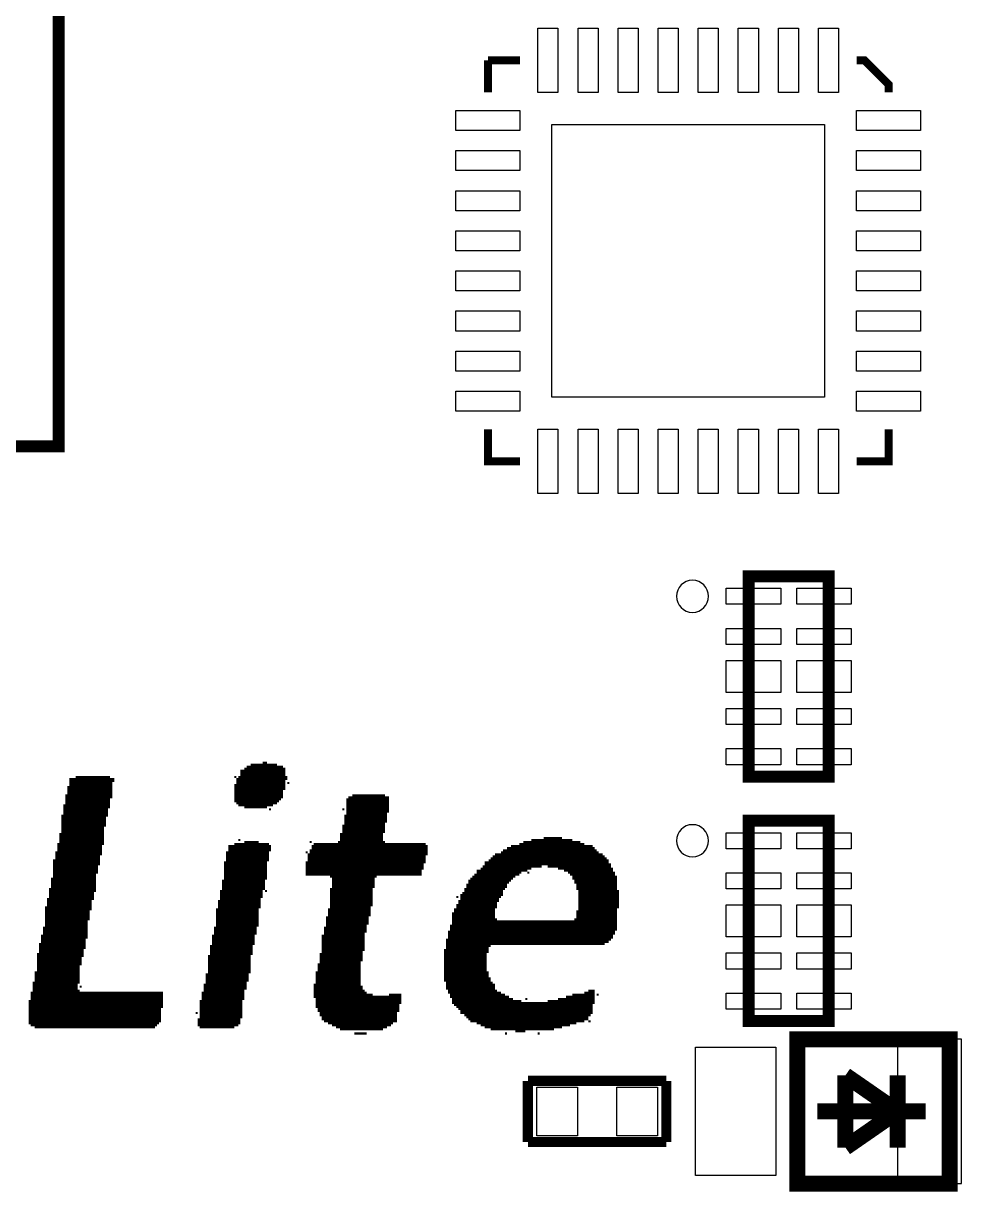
# Model space of a CAD drawing. Extents: x -0.6 to 82.1, y 0 to 56.
# Drawn here: x 54.06 to 65.77, y 9.2 to 23.77 of the extents above; entities that cross this region are included whole.
import ezdxf

# ---------------------------------------------------------------- set-up
doc = ezdxf.new("R2010")
doc.units = 0
for name, color, linetype in [('BG_SILKSCREEN_TOP', 231, 'CONTINUOUS'), ('PG_SILKSCREEN_TOP', 140, 'CONTINUOUS'), ('PIN_TOP', 4, 'CONTINUOUS')]:
    doc.layers.add(name, color=color, linetype=linetype)

msp = doc.modelspace()

# ---------------------------------------------------------------- linework, layer by layer
at = {"layer": 'BG_SILKSCREEN_TOP', "const_width": 0.0254}
for points in [[(56.769, 14.4526), (57.3278, 14.4526)], [(56.769, 14.4272), (57.3278, 14.4272)], [(56.8198, 14.478), (57.3278, 14.478)], [(56.8452, 14.5034), (57.3024, 14.5034)], [(56.896, 14.5288), (57.2262, 14.5288)], [(57.0484, 14.5542), (57.0992, 14.5542)], [(54.6354, 14.351), (55.1942, 14.351)], [(54.6354, 14.3256), (55.1942, 14.3256)], [(54.6354, 14.3002), (55.1688, 14.3002)], [(54.6354, 14.2748), (55.1688, 14.2748)], [(54.7116, 14.3764), (55.1434, 14.3764)], [(56.6928, 14.3764), (56.7182, 14.3764)], [(56.6928, 14.2748), (57.3278, 14.2748)], [(56.7182, 14.351), (57.3532, 14.351)], [(56.7182, 14.3256), (57.3278, 14.3256)], [(56.7182, 14.3002), (57.3278, 14.3002)], [(56.7436, 14.3764), (57.3532, 14.3764)], [(56.769, 14.4018), (57.3278, 14.4018)], [(57.3532, 14.3002), (57.3786, 14.3002)], [(54.5846, 14.1478), (55.1688, 14.1478)], [(54.5846, 14.1224), (55.1688, 14.1224)], [(54.61, 14.2494), (55.1688, 14.2494)], [(54.61, 14.224), (55.1688, 14.224)], [(54.61, 14.1986), (55.1688, 14.1986)], [(54.61, 14.1732), (55.1688, 14.1732)], [(56.6928, 14.2494), (57.3278, 14.2494)], [(56.6928, 14.224), (57.3278, 14.224)], [(56.6928, 14.1986), (57.3024, 14.1986)], [(56.6928, 14.1732), (57.3024, 14.1732)], [(56.6928, 14.1478), (57.3024, 14.1478)], [(56.6928, 14.1224), (57.3024, 14.1224)], [(58.1152, 14.1224), (58.6232, 14.1224)], [(58.166, 14.1478), (58.5724, 14.1478)], [(54.5592, 14.0208), (55.1434, 14.0208)], [(54.5592, 13.9954), (55.1434, 13.9954)], [(54.5846, 14.097), (55.1434, 14.097)], [(54.5846, 14.0716), (55.1434, 14.0716)], [(54.5846, 14.0462), (55.1434, 14.0462)], [(56.6928, 14.097), (57.277, 14.097)], [(56.6928, 14.0716), (57.2516, 14.0716)], [(56.7182, 14.0462), (57.2262, 14.0462)], [(56.7436, 14.0208), (57.1754, 14.0208)], [(56.8198, 13.9954), (57.0992, 13.9954)], [(58.0898, 14.097), (58.6232, 14.097)], [(58.0898, 14.0716), (58.6232, 14.0716)], [(58.0898, 14.0462), (58.6232, 14.0462)], [(58.0898, 14.0208), (58.6232, 14.0208)], [(58.0898, 13.9954), (58.6232, 13.9954)], [(54.5338, 13.8938), (55.118, 13.8938)], [(54.5338, 13.8684), (55.0926, 13.8684)], [(54.5338, 13.843), (55.0926, 13.843)], [(54.5592, 13.97), (55.118, 13.97)], [(54.5592, 13.9446), (55.118, 13.9446)], [(54.5592, 13.9192), (55.118, 13.9192)], [(57.1246, 13.97), (57.15, 13.97)], [(58.039, 13.97), (58.0644, 13.97)], [(58.0644, 13.8938), (58.5978, 13.8938)], [(58.0644, 13.8684), (58.5978, 13.8684)], [(58.0644, 13.843), (58.5978, 13.843)], [(58.0898, 13.97), (58.6232, 13.97)], [(58.0898, 13.9446), (58.6232, 13.9446)], [(58.0898, 13.9192), (58.5978, 13.9192)], [(54.5338, 13.8176), (55.0926, 13.8176)], [(54.5338, 13.7922), (55.0926, 13.7922)], [(54.5338, 13.7668), (55.0926, 13.7668)], [(54.5338, 13.7414), (55.0672, 13.7414)], [(54.5338, 13.716), (55.0672, 13.716)], [(54.5338, 13.6906), (55.0672, 13.6906)], [(58.039, 13.7668), (58.5724, 13.7668)], [(58.039, 13.7414), (58.5724, 13.7414)], [(58.039, 13.716), (58.5724, 13.716)], [(58.039, 13.6906), (58.5724, 13.6906)], [(58.0644, 13.8176), (58.5978, 13.8176)], [(58.0644, 13.7922), (58.5724, 13.7922)], [(54.483, 13.5382), (55.0672, 13.5382)], [(54.5084, 13.6652), (55.0672, 13.6652)], [(54.5084, 13.6398), (55.0672, 13.6398)], [(54.5084, 13.6144), (55.0672, 13.6144)], [(54.5084, 13.589), (55.0672, 13.589)], [(54.5084, 13.5636), (55.0672, 13.5636)], [(56.6928, 13.5382), (57.1246, 13.5382)], [(56.7436, 13.589), (56.769, 13.589)], [(56.8198, 13.5636), (56.9976, 13.5636)], [(57.6326, 13.5636), (57.658, 13.5636)], [(57.6834, 13.5382), (59.0804, 13.5382)], [(57.9882, 13.5636), (58.5724, 13.5636)], [(58.0136, 13.6652), (58.547, 13.6652)], [(58.0136, 13.6398), (58.547, 13.6398)], [(58.0136, 13.6144), (58.547, 13.6144)], [(58.0136, 13.589), (58.547, 13.589)], [(60.2488, 13.5382), (61.0616, 13.5382)], [(60.2996, 13.5636), (61.0108, 13.5636)], [(60.4012, 13.589), (60.9092, 13.589)], [(60.5536, 13.6144), (60.7822, 13.6144)], [(54.4576, 13.4366), (55.0418, 13.4366)], [(54.4576, 13.4112), (55.0418, 13.4112)], [(54.483, 13.5128), (55.0418, 13.5128)], [(54.483, 13.4874), (55.0418, 13.4874)], [(54.483, 13.462), (55.0418, 13.462)], [(56.5912, 13.4366), (57.1246, 13.4366)], [(56.5912, 13.4112), (57.1246, 13.4112)], [(56.6166, 13.5128), (57.15, 13.5128)], [(56.6166, 13.4874), (57.15, 13.4874)], [(56.6166, 13.462), (57.15, 13.462)], [(57.5818, 13.4366), (57.6072, 13.4366)], [(57.6072, 13.4112), (59.1058, 13.4112)], [(57.6326, 13.462), (59.1058, 13.462)], [(57.6326, 13.4366), (59.1058, 13.4366)], [(57.658, 13.5128), (59.1058, 13.5128)], [(57.658, 13.4874), (59.1058, 13.4874)], [(59.944, 13.4112), (61.2902, 13.4112)], [(60.0202, 13.4366), (61.2394, 13.4366)], [(60.0456, 13.462), (61.214, 13.462)], [(60.0964, 13.4874), (61.1886, 13.4874)], [(60.1472, 13.5128), (61.1632, 13.5128)], [(54.4322, 13.335), (55.0164, 13.335)], [(54.4322, 13.3096), (55.0164, 13.3096)], [(54.4322, 13.2842), (55.0164, 13.2842)], [(54.4322, 13.2588), (54.991, 13.2588)], [(54.4576, 13.3858), (55.0164, 13.3858)], [(54.4576, 13.3604), (55.0164, 13.3604)], [(56.5658, 13.3096), (57.0992, 13.3096)], [(56.5658, 13.2842), (57.0992, 13.2842)], [(56.5658, 13.2588), (57.0992, 13.2588)], [(56.5912, 13.3858), (57.1246, 13.3858)], [(56.5912, 13.3604), (57.1246, 13.3604)], [(56.5912, 13.335), (57.1246, 13.335)], [(57.5818, 13.3096), (59.0804, 13.3096)], [(57.5818, 13.2842), (59.055, 13.2842)], [(57.5818, 13.2588), (59.055, 13.2588)], [(57.6072, 13.3858), (59.0804, 13.3858)], [(57.6072, 13.3604), (59.0804, 13.3604)], [(57.6072, 13.335), (59.0804, 13.335)], [(59.7916, 13.2588), (60.5282, 13.2588)], [(59.817, 13.3096), (61.3664, 13.3096)], [(59.817, 13.2842), (61.3918, 13.2842)], [(59.8678, 13.335), (61.3664, 13.335)], [(59.8932, 13.3604), (61.341, 13.3604)], [(59.9186, 13.3858), (61.3156, 13.3858)], [(60.6044, 13.2588), (61.3918, 13.2588)], [(54.4068, 13.1064), (54.9656, 13.1064)], [(54.4322, 13.2334), (54.991, 13.2334)], [(54.4322, 13.208), (54.991, 13.208)], [(54.4322, 13.1826), (54.991, 13.1826)], [(54.4322, 13.1572), (54.9656, 13.1572)], [(54.4322, 13.1318), (54.9656, 13.1318)], [(56.5658, 13.2334), (57.0992, 13.2334)], [(56.5658, 13.208), (57.0992, 13.208)], [(56.5658, 13.1826), (57.0992, 13.1826)], [(56.5658, 13.1572), (57.0992, 13.1572)], [(56.5658, 13.1318), (57.0992, 13.1318)], [(56.5658, 13.1064), (57.0992, 13.1064)], [(57.5818, 13.2334), (59.055, 13.2334)], [(57.5818, 13.208), (59.0296, 13.208)], [(57.5818, 13.1826), (59.0296, 13.1826)], [(57.5818, 13.1572), (59.0296, 13.1572)], [(57.8866, 13.1318), (58.4708, 13.1318)], [(57.912, 13.1064), (58.4454, 13.1064)], [(59.6392, 13.1064), (60.1726, 13.1064)], [(59.6646, 13.1318), (60.198, 13.1318)], [(59.69, 13.1572), (60.2488, 13.1572)], [(59.7154, 13.208), (60.3504, 13.208)], [(59.7154, 13.1826), (60.2742, 13.1826)], [(59.7662, 13.2334), (60.4012, 13.2334)], [(60.3504, 13.1826), (60.3758, 13.1826)], [(60.7314, 13.2334), (61.4172, 13.2334)], [(60.8076, 13.208), (61.4172, 13.208)], [(60.8584, 13.1826), (61.4426, 13.1826)], [(60.8838, 13.1572), (61.4426, 13.1572)], [(60.9092, 13.1318), (61.468, 13.1318)], [(60.9092, 13.1064), (61.468, 13.1064)], [(54.3814, 12.9794), (54.9656, 12.9794)], [(54.4068, 13.081), (54.9656, 13.081)], [(54.4068, 13.0556), (54.9656, 13.0556)], [(54.4068, 13.0302), (54.9656, 13.0302)], [(54.4068, 13.0048), (54.9656, 13.0048)], [(56.5404, 13.081), (57.0738, 13.081)], [(56.5404, 13.0556), (57.0738, 13.0556)], [(56.5404, 13.0302), (57.0738, 13.0302)], [(56.5404, 13.0048), (57.0738, 13.0048)], [(56.5404, 12.9794), (57.0738, 12.9794)], [(57.8866, 12.9794), (58.42, 12.9794)], [(57.912, 13.081), (58.4454, 13.081)], [(57.912, 13.0556), (58.4454, 13.0556)], [(57.912, 13.0302), (58.4454, 13.0302)], [(57.912, 13.0048), (58.4454, 13.0048)], [(59.563, 12.9794), (60.071, 12.9794)], [(59.5884, 13.0302), (60.0964, 13.0302)], [(59.5884, 13.0048), (60.0964, 13.0048)], [(59.6138, 13.081), (60.1472, 13.081)], [(59.6138, 13.0556), (60.1218, 13.0556)], [(60.9346, 13.081), (61.468, 13.081)], [(60.9346, 13.0556), (61.468, 13.0556)], [(60.96, 13.0302), (61.468, 13.0302)], [(60.96, 13.0048), (61.468, 13.0048)], [(60.96, 12.9794), (61.468, 12.9794)], [(54.356, 12.8524), (54.9402, 12.8524)], [(54.356, 12.827), (54.9148, 12.827)], [(54.3814, 12.954), (54.9656, 12.954)], [(54.3814, 12.9286), (54.9402, 12.9286)], [(54.3814, 12.9032), (54.9402, 12.9032)], [(54.3814, 12.8778), (54.9402, 12.8778)], [(56.4896, 12.827), (57.023, 12.827)], [(56.515, 12.954), (57.0484, 12.954)], [(56.515, 12.9286), (57.0484, 12.9286)], [(56.515, 12.9032), (57.0484, 12.9032)], [(56.515, 12.8778), (57.0484, 12.8778)], [(56.515, 12.8524), (57.023, 12.8524)], [(57.0738, 12.954), (57.0992, 12.954)], [(57.8866, 12.954), (58.42, 12.954)], [(57.8866, 12.9286), (58.42, 12.9286)], [(57.8866, 12.9032), (58.42, 12.9032)], [(57.8866, 12.8778), (58.42, 12.8778)], [(57.8866, 12.8524), (58.42, 12.8524)], [(57.8866, 12.827), (58.42, 12.827)], [(59.4614, 12.8778), (59.4868, 12.8778)], [(59.4868, 12.827), (59.9948, 12.827)], [(59.5122, 12.9032), (60.0456, 12.9032)], [(59.5122, 12.8778), (60.0202, 12.8778)], [(59.5122, 12.8524), (59.9948, 12.8524)], [(59.5376, 12.9286), (60.0456, 12.9286)], [(59.563, 12.954), (60.0456, 12.954)], [(60.9854, 12.954), (61.4934, 12.954)], [(60.9854, 12.9286), (61.4934, 12.9286)], [(60.9854, 12.9032), (61.4934, 12.9032)], [(60.9854, 12.8778), (61.4934, 12.8778)], [(60.9854, 12.8524), (61.4934, 12.8524)], [(60.9854, 12.827), (61.4934, 12.827)], [(54.3306, 12.7508), (54.9148, 12.7508)], [(54.3306, 12.7254), (54.9148, 12.7254)], [(54.3306, 12.7), (54.8894, 12.7)], [(54.3306, 12.6746), (54.8894, 12.6746)], [(54.356, 12.8016), (54.9148, 12.8016)], [(54.356, 12.7762), (54.9148, 12.7762)], [(56.4642, 12.7254), (56.9976, 12.7254)], [(56.4642, 12.7), (56.9976, 12.7)], [(56.4642, 12.6746), (56.9976, 12.6746)], [(56.4896, 12.8016), (57.023, 12.8016)], [(56.4896, 12.7762), (57.023, 12.7762)], [(56.4896, 12.7508), (57.023, 12.7508)], [(57.8612, 12.7254), (58.3946, 12.7254)], [(57.8612, 12.7), (58.3946, 12.7)], [(57.8612, 12.6746), (58.3946, 12.6746)], [(57.8866, 12.8016), (58.42, 12.8016)], [(57.8866, 12.7762), (58.42, 12.7762)], [(57.8866, 12.7508), (58.3946, 12.7508)], [(59.4106, 12.6746), (59.944, 12.6746)], [(59.436, 12.7254), (59.944, 12.7254)], [(59.436, 12.7), (59.944, 12.7)], [(59.4614, 12.7762), (59.9694, 12.7762)], [(59.4614, 12.7508), (59.9694, 12.7508)], [(59.4868, 12.8016), (59.9694, 12.8016)], [(60.96, 12.7), (61.468, 12.7)], [(60.96, 12.6746), (61.468, 12.6746)], [(60.9854, 12.8016), (61.4934, 12.8016)], [(60.9854, 12.7762), (61.4934, 12.7762)], [(60.9854, 12.7508), (61.4934, 12.7508)], [(60.9854, 12.7254), (61.468, 12.7254)], [(54.3306, 12.6492), (54.8894, 12.6492)], [(54.3306, 12.6238), (54.8894, 12.6238)], [(54.3306, 12.5984), (54.8894, 12.5984)], [(54.3306, 12.573), (54.864, 12.573)], [(54.3306, 12.5476), (54.864, 12.5476)], [(54.3306, 12.5222), (54.864, 12.5222)], [(56.4642, 12.6492), (56.9976, 12.6492)], [(56.4642, 12.6238), (56.9976, 12.6238)], [(56.4642, 12.5984), (56.9976, 12.5984)], [(56.4642, 12.573), (56.9976, 12.573)], [(56.4642, 12.5476), (56.9976, 12.5476)], [(56.4642, 12.5222), (56.9976, 12.5222)], [(57.8358, 12.6238), (58.3692, 12.6238)], [(57.8358, 12.5984), (58.3692, 12.5984)], [(57.8358, 12.573), (58.3692, 12.573)], [(57.8358, 12.5476), (58.3692, 12.5476)], [(57.8358, 12.5222), (58.3438, 12.5222)], [(57.8612, 12.6492), (58.3946, 12.6492)], [(59.3852, 12.5222), (61.468, 12.5222)], [(59.4106, 12.6492), (59.944, 12.6492)], [(59.4106, 12.6238), (59.944, 12.6238)], [(59.4106, 12.5984), (59.9694, 12.5984)], [(59.4106, 12.573), (61.468, 12.573)], [(59.4106, 12.5476), (61.468, 12.5476)], [(60.9346, 12.5984), (61.468, 12.5984)], [(60.96, 12.6492), (61.468, 12.6492)], [(60.96, 12.6238), (61.468, 12.6238)], [(54.2798, 12.3952), (54.864, 12.3952)], [(54.3052, 12.4968), (54.864, 12.4968)], [(54.3052, 12.4714), (54.864, 12.4714)], [(54.3052, 12.446), (54.864, 12.446)], [(54.3052, 12.4206), (54.864, 12.4206)], [(56.4134, 12.3952), (56.9468, 12.3952)], [(56.4388, 12.4968), (56.9722, 12.4968)], [(56.4388, 12.4714), (56.9722, 12.4714)], [(56.4388, 12.446), (56.9722, 12.446)], [(56.4388, 12.4206), (56.9722, 12.4206)], [(57.785, 12.3952), (58.3184, 12.3952)], [(57.8104, 12.4968), (58.3438, 12.4968)], [(57.8104, 12.4714), (58.3438, 12.4714)], [(57.8104, 12.446), (58.3438, 12.446)], [(57.8104, 12.4206), (58.3184, 12.4206)], [(59.3598, 12.446), (61.4426, 12.446)], [(59.3598, 12.4206), (61.4426, 12.4206)], [(59.3598, 12.3952), (61.4172, 12.3952)], [(59.3852, 12.4968), (61.468, 12.4968)], [(59.3852, 12.4714), (61.468, 12.4714)], [(54.2544, 12.2936), (54.8386, 12.2936)], [(54.2544, 12.2682), (54.8386, 12.2682)], [(54.2544, 12.2428), (54.8386, 12.2428)], [(54.2798, 12.3698), (54.864, 12.3698)], [(54.2798, 12.3444), (54.8386, 12.3444)], [(54.2798, 12.319), (54.8386, 12.319)], [(56.388, 12.2682), (56.9214, 12.2682)], [(56.388, 12.2428), (56.9214, 12.2428)], [(56.4134, 12.3698), (56.9468, 12.3698)], [(56.4134, 12.3444), (56.9468, 12.3444)], [(56.4134, 12.319), (56.9468, 12.319)], [(56.4134, 12.2936), (56.9468, 12.2936)], [(57.785, 12.3698), (58.3184, 12.3698)], [(57.785, 12.3444), (58.3184, 12.3444)], [(57.785, 12.319), (58.3184, 12.319)], [(57.785, 12.2936), (58.3184, 12.2936)], [(57.785, 12.2682), (58.3184, 12.2682)], [(57.785, 12.2428), (58.3184, 12.2428)], [(59.3344, 12.3444), (61.3918, 12.3444)], [(59.3344, 12.319), (61.3664, 12.319)], [(59.3344, 12.2936), (61.3156, 12.2936)], [(59.3344, 12.2682), (59.8932, 12.2682)], [(59.3344, 12.2428), (59.8678, 12.2428)], [(59.3598, 12.3698), (61.4172, 12.3698)], [(54.229, 12.1666), (54.8132, 12.1666)], [(54.229, 12.1412), (54.8132, 12.1412)], [(54.229, 12.1158), (54.7878, 12.1158)], [(54.229, 12.0904), (54.7878, 12.0904)], [(54.2544, 12.2174), (54.8132, 12.2174)], [(54.2544, 12.192), (54.8132, 12.192)], [(56.3626, 12.1412), (56.896, 12.1412)], [(56.3626, 12.1158), (56.896, 12.1158)], [(56.3626, 12.0904), (56.896, 12.0904)], [(56.388, 12.2174), (56.9214, 12.2174)], [(56.388, 12.192), (56.9214, 12.192)], [(56.388, 12.1666), (56.9214, 12.1666)], [(57.7596, 12.1666), (58.293, 12.1666)], [(57.7596, 12.1412), (58.293, 12.1412)], [(57.7596, 12.1158), (58.293, 12.1158)], [(57.7596, 12.0904), (58.293, 12.0904)], [(57.785, 12.2174), (58.3184, 12.2174)], [(57.785, 12.192), (58.293, 12.192)], [(59.309, 12.2174), (59.8678, 12.2174)], [(59.309, 12.192), (59.8678, 12.192)], [(59.309, 12.1666), (59.8424, 12.1666)], [(59.309, 12.1412), (59.8424, 12.1412)], [(59.309, 12.1158), (59.8424, 12.1158)], [(59.309, 12.0904), (59.8424, 12.0904)], [(54.2036, 11.938), (54.7624, 11.938)], [(54.229, 12.065), (54.7878, 12.065)], [(54.229, 12.0396), (54.7878, 12.0396)], [(54.229, 12.0142), (54.7624, 12.0142)], [(54.229, 11.9888), (54.7624, 11.9888)], [(54.229, 11.9634), (54.7624, 11.9634)], [(56.3626, 12.065), (56.896, 12.065)], [(56.3626, 12.0396), (56.896, 12.0396)], [(56.3626, 12.0142), (56.896, 12.0142)], [(56.3626, 11.9888), (56.896, 11.9888)], [(56.3626, 11.9634), (56.896, 11.9634)], [(56.3626, 11.938), (56.896, 11.938)], [(57.7088, 11.938), (58.2676, 11.938)], [(57.7342, 12.0396), (58.2676, 12.0396)], [(57.7342, 12.0142), (58.2676, 12.0142)], [(57.7342, 11.9888), (58.2676, 11.9888)], [(57.7342, 11.9634), (58.2676, 11.9634)], [(57.7596, 12.065), (58.2676, 12.065)], [(59.309, 12.065), (59.8424, 12.065)], [(59.309, 12.0396), (59.8424, 12.0396)], [(59.309, 12.0142), (59.8424, 12.0142)], [(59.309, 11.9888), (59.8424, 11.9888)], [(59.309, 11.9634), (59.8424, 11.9634)], [(59.309, 11.938), (59.8678, 11.938)], [(54.1782, 11.811), (54.7624, 11.811)], [(54.2036, 11.9126), (54.7624, 11.9126)], [(54.2036, 11.8872), (54.7624, 11.8872)], [(54.2036, 11.8618), (54.7624, 11.8618)], [(54.2036, 11.8364), (54.7624, 11.8364)], [(56.3372, 11.9126), (56.8706, 11.9126)], [(56.3372, 11.8872), (56.8706, 11.8872)], [(56.3372, 11.8618), (56.8706, 11.8618)], [(56.3372, 11.8364), (56.8706, 11.8364)], [(56.3372, 11.811), (56.8452, 11.811)], [(57.7088, 11.9126), (58.2676, 11.9126)], [(57.7088, 11.8872), (58.2676, 11.8872)], [(57.7088, 11.8618), (58.2676, 11.8618)], [(57.7088, 11.8364), (58.2676, 11.8364)], [(57.7088, 11.811), (58.2676, 11.811)], [(59.309, 11.9126), (59.8678, 11.9126)], [(59.309, 11.8872), (59.8678, 11.8872)], [(59.309, 11.8618), (59.8932, 11.8618)], [(59.309, 11.8364), (59.8932, 11.8364)], [(59.3344, 11.811), (59.9186, 11.811)], [(54.1528, 11.684), (55.8038, 11.684)], [(54.1528, 11.6586), (55.8038, 11.6586)], [(54.1782, 11.7856), (54.737, 11.7856)], [(54.1782, 11.7602), (54.737, 11.7602)], [(54.1782, 11.7348), (54.737, 11.7348)], [(54.1782, 11.7094), (54.7624, 11.7094)], [(54.7624, 11.7602), (54.7878, 11.7602)], [(56.2864, 11.684), (56.8198, 11.684)], [(56.2864, 11.6586), (56.8198, 11.6586)], [(56.3118, 11.7856), (56.8452, 11.7856)], [(56.3118, 11.7602), (56.8452, 11.7602)], [(56.3118, 11.7348), (56.8452, 11.7348)], [(56.3118, 11.7094), (56.8198, 11.7094)], [(57.6834, 11.7856), (58.2676, 11.7856)], [(57.6834, 11.7602), (58.293, 11.7602)], [(57.6834, 11.7348), (58.293, 11.7348)], [(57.6834, 11.7094), (58.3184, 11.7094)], [(57.6834, 11.684), (58.3438, 11.684)], [(57.6834, 11.6586), (58.42, 11.6586)], [(58.6232, 11.6586), (58.7756, 11.6586)], [(59.3344, 11.7856), (59.944, 11.7856)], [(59.3344, 11.7602), (59.944, 11.7602)], [(59.3344, 11.7348), (59.944, 11.7348)], [(59.3598, 11.7094), (59.9694, 11.7094)], [(59.3598, 11.684), (60.0202, 11.684)], [(59.3852, 11.6586), (60.071, 11.6586)], [(60.9092, 11.6586), (61.1886, 11.6586)], [(61.0616, 11.684), (61.1886, 11.684)], [(61.1124, 11.7094), (61.1886, 11.7094)], [(61.214, 11.6586), (61.2394, 11.6586)], [(54.1274, 11.5824), (55.8038, 11.5824)], [(54.1274, 11.557), (55.8038, 11.557)], [(54.1274, 11.5316), (55.8038, 11.5316)], [(54.1274, 11.5062), (55.8038, 11.5062)], [(54.1528, 11.6332), (55.8038, 11.6332)], [(54.1528, 11.6078), (55.8038, 11.6078)], [(56.261, 11.5824), (56.7944, 11.5824)], [(56.261, 11.557), (56.7944, 11.557)], [(56.261, 11.5316), (56.7944, 11.5316)], [(56.261, 11.5062), (56.7944, 11.5062)], [(56.2864, 11.6332), (56.8198, 11.6332)], [(56.2864, 11.6078), (56.8198, 11.6078)], [(57.6834, 11.6332), (58.7756, 11.6332)], [(57.7088, 11.6078), (58.7756, 11.6078)], [(57.7088, 11.5824), (58.7756, 11.5824)], [(57.7088, 11.557), (58.7756, 11.557)], [(57.7088, 11.5316), (58.7502, 11.5316)], [(57.7088, 11.5062), (58.7502, 11.5062)], [(59.3852, 11.6332), (60.1218, 11.6332)], [(59.4106, 11.6078), (60.1726, 11.6078)], [(59.4106, 11.5824), (60.2742, 11.5824)], [(59.4106, 11.557), (61.1886, 11.557)], [(59.436, 11.5316), (61.1632, 11.5316)], [(59.4614, 11.5062), (61.1632, 11.5062)], [(60.325, 11.6078), (60.3504, 11.6078)], [(60.6044, 11.5824), (61.1886, 11.5824)], [(60.7314, 11.6078), (61.1886, 11.6078)], [(60.833, 11.6332), (61.1886, 11.6332)], [(54.1274, 11.4808), (55.7784, 11.4808)], [(54.1274, 11.4554), (55.7784, 11.4554)], [(54.1274, 11.43), (55.7784, 11.43)], [(54.1274, 11.4046), (55.7784, 11.4046)], [(54.1274, 11.3792), (55.7784, 11.3792)], [(54.1274, 11.3538), (55.7784, 11.3538)], [(56.2102, 11.43), (56.2356, 11.43)], [(56.2356, 11.3538), (56.769, 11.3538)], [(56.261, 11.4808), (56.7944, 11.4808)], [(56.261, 11.4554), (56.7944, 11.4554)], [(56.261, 11.43), (56.7944, 11.43)], [(56.261, 11.4046), (56.7944, 11.4046)], [(56.261, 11.3792), (56.7944, 11.3792)], [(57.7342, 11.4808), (58.7502, 11.4808)], [(57.7342, 11.4554), (58.7502, 11.4554)], [(57.7596, 11.43), (58.7248, 11.43)], [(57.7596, 11.4046), (58.7248, 11.4046)], [(57.785, 11.3792), (58.7248, 11.3792)], [(57.785, 11.3538), (58.7248, 11.3538)], [(59.4868, 11.4808), (61.1632, 11.4808)], [(59.5122, 11.4554), (61.1632, 11.4554)], [(59.5122, 11.43), (61.1632, 11.43)], [(59.563, 11.4046), (61.1378, 11.4046)], [(59.5884, 11.3792), (61.1124, 11.3792)], [(59.6138, 11.3538), (61.1124, 11.3538)], [(54.1274, 11.3284), (55.7784, 11.3284)], [(54.1274, 11.303), (55.753, 11.303)], [(54.1528, 11.2776), (55.7276, 11.2776)], [(54.2036, 11.2522), (55.7022, 11.2522)], [(56.2356, 11.3284), (56.769, 11.3284)], [(56.2356, 11.303), (56.769, 11.303)], [(56.2356, 11.2776), (56.7436, 11.2776)], [(56.261, 11.2522), (56.6928, 11.2522)], [(57.8104, 11.3284), (58.7248, 11.3284)], [(57.8612, 11.303), (58.674, 11.303)], [(57.912, 11.2776), (58.6486, 11.2776)], [(57.9628, 11.2522), (58.5978, 11.2522)], [(58.0136, 11.2268), (58.547, 11.2268)], [(59.6392, 11.3284), (61.0616, 11.3284)], [(59.7154, 11.303), (60.96, 11.303)], [(59.7662, 11.2776), (60.8838, 11.2776)], [(59.817, 11.2522), (60.7822, 11.2522)], [(59.8932, 11.2268), (60.6806, 11.2268)], [(61.1124, 11.3284), (61.1378, 11.3284)], [(58.1914, 11.176), (58.3438, 11.176)], [(60.071, 11.176), (60.0964, 11.176)], [(60.198, 11.2014), (60.325, 11.2014)], [(60.4774, 11.176), (60.5028, 11.176)]]:
    msp.add_lwpolyline(points, dxfattribs=at)
at = {"layer": 'PG_SILKSCREEN_TOP'}
for points, const_width in [([(37.5, 18.5), (54.5, 18.5), (54.5, 35.5), (38.1, 35.5), (37.5, 34.9), (37.5, 18.5)], 0.15), ([(59.857, 23.312), (59.857, 22.912)], 0.1), ([(60.257, 23.312), (59.857, 23.312)], 0.1), ([(64.857, 22.912), (64.857, 23.012), (64.557, 23.312), (64.457, 23.312)], 0.1), ([(59.857, 18.712), (59.857, 18.312), (60.257, 18.312)], 0.1), ([(64.457, 18.312), (64.857, 18.312), (64.857, 18.712)], 0.1), ([(63.111, 16.8783), (63.111, 14.3783), (64.111, 14.3783), (64.111, 16.8783), (63.111, 16.8783)], 0.15), ([(63.111, 13.8303), (63.111, 11.3303), (64.111, 11.3303), (64.111, 13.8303), (63.111, 13.8303)], 0.15), ([(63.7191, 9.3037), (63.7191, 11.1035), (65.619, 11.1035), (65.619, 9.3037), (63.7191, 9.3037)], 0.1999), ([(60.3564, 10.5846), (60.3564, 9.8226)], 0.127), ([(62.0836, 10.5846), (60.3564, 10.5846)], 0.127), ([(62.0836, 9.8226), (62.0836, 10.5846)], 0.127), ([(64.969, 10.2036), (64.3191, 10.6537)], 0.1999), ([(64.3191, 10.6537), (64.3191, 9.7535)], 0.1999), ([(64.969, 9.7535), (64.969, 10.6537)], 0.1999), ([(65.3191, 10.2036), (63.969, 10.2036)], 0.1999), ([(64.3191, 9.7535), (64.969, 10.2036)], 0.1999), ([(60.3564, 9.8226), (62.0836, 9.8226)], 0.127)]:
    msp.add_lwpolyline(points, dxfattribs=dict(at, const_width=const_width))
for points in [[(62.611, 16.6283, 1), (62.211, 16.6283, 1)], [(62.611, 13.5803, 1), (62.211, 13.5803, 1)]]:
    msp.add_lwpolyline(points, format="xyb", close=True, dxfattribs=at)
msp.add_lwpolyline([(65.7691, 9.3037), (65.7691, 11.1035), (64.969, 11.1035), (64.969, 9.3037)], close=True, dxfattribs=at)
at = {"layer": 'PIN_TOP'}
for points in [[(60.482, 22.912), (60.482, 23.712), (60.732, 23.712), (60.732, 22.912)], [(60.982, 22.912), (60.982, 23.712), (61.232, 23.712), (61.232, 22.912)], [(61.482, 22.912), (61.482, 23.712), (61.732, 23.712), (61.732, 22.912)], [(61.982, 22.912), (61.982, 23.712), (62.232, 23.712), (62.232, 22.912)], [(62.482, 22.912), (62.482, 23.712), (62.732, 23.712), (62.732, 22.912)], [(62.982, 22.912), (62.982, 23.712), (63.232, 23.712), (63.232, 22.912)], [(63.482, 22.912), (63.482, 23.712), (63.732, 23.712), (63.732, 22.912)], [(63.982, 22.912), (63.982, 23.712), (64.232, 23.712), (64.232, 22.912)], [(60.257, 22.437), (59.457, 22.437), (59.457, 22.687), (60.257, 22.687)], [(65.257, 22.437), (64.457, 22.437), (64.457, 22.687), (65.257, 22.687)], [(60.657, 22.512), (64.057, 22.512), (64.057, 19.112), (60.657, 19.112)], [(60.257, 21.937), (59.457, 21.937), (59.457, 22.187), (60.257, 22.187)], [(65.257, 21.937), (64.457, 21.937), (64.457, 22.187), (65.257, 22.187)], [(60.257, 21.437), (59.457, 21.437), (59.457, 21.687), (60.257, 21.687)], [(65.257, 21.437), (64.457, 21.437), (64.457, 21.687), (65.257, 21.687)], [(60.257, 20.937), (59.457, 20.937), (59.457, 21.187), (60.257, 21.187)], [(65.257, 20.937), (64.457, 20.937), (64.457, 21.187), (65.257, 21.187)], [(60.257, 20.437), (59.457, 20.437), (59.457, 20.687), (60.257, 20.687)], [(65.257, 20.437), (64.457, 20.437), (64.457, 20.687), (65.257, 20.687)], [(60.257, 19.937), (59.457, 19.937), (59.457, 20.187), (60.257, 20.187)], [(65.257, 19.937), (64.457, 19.937), (64.457, 20.187), (65.257, 20.187)], [(60.257, 19.437), (59.457, 19.437), (59.457, 19.687), (60.257, 19.687)], [(65.257, 19.437), (64.457, 19.437), (64.457, 19.687), (65.257, 19.687)], [(60.257, 18.937), (59.457, 18.937), (59.457, 19.187), (60.257, 19.187)], [(65.257, 18.937), (64.457, 18.937), (64.457, 19.187), (65.257, 19.187)], [(60.482, 17.912), (60.482, 18.712), (60.732, 18.712), (60.732, 17.912)], [(60.982, 17.912), (60.982, 18.712), (61.232, 18.712), (61.232, 17.912)], [(61.482, 17.912), (61.482, 18.712), (61.732, 18.712), (61.732, 17.912)], [(61.982, 17.912), (61.982, 18.712), (62.232, 18.712), (62.232, 17.912)], [(62.482, 17.912), (62.482, 18.712), (62.732, 18.712), (62.732, 17.912)], [(62.982, 17.912), (62.982, 18.712), (63.232, 18.712), (63.232, 17.912)], [(63.482, 17.912), (63.482, 18.712), (63.732, 18.712), (63.732, 17.912)], [(63.982, 17.912), (63.982, 18.712), (64.232, 18.712), (64.232, 17.912)], [(62.831, 16.7282), (63.511, 16.7282), (63.511, 16.5283), (62.831, 16.5283)], [(63.711, 16.7282), (64.391, 16.7282), (64.391, 16.5283), (63.711, 16.5283)], [(62.831, 16.2282), (63.511, 16.2282), (63.511, 16.0283), (62.831, 16.0283)], [(63.711, 16.2282), (64.391, 16.2282), (64.391, 16.0283), (63.711, 16.0283)], [(62.831, 15.8283), (63.511, 15.8283), (63.511, 15.4283), (62.831, 15.4283)], [(63.711, 15.8283), (64.391, 15.8283), (64.391, 15.4283), (63.711, 15.4283)], [(62.831, 15.2282), (63.511, 15.2282), (63.511, 15.0283), (62.831, 15.0283)], [(63.711, 15.2282), (64.391, 15.2282), (64.391, 15.0283), (63.711, 15.0283)], [(62.831, 14.7282), (63.511, 14.7282), (63.511, 14.5283), (62.831, 14.5283)], [(63.711, 14.7282), (64.391, 14.7282), (64.391, 14.5283), (63.711, 14.5283)], [(62.831, 13.6802), (63.511, 13.6802), (63.511, 13.4803), (62.831, 13.4803)], [(63.711, 13.6802), (64.391, 13.6802), (64.391, 13.4803), (63.711, 13.4803)], [(62.831, 13.1802), (63.511, 13.1802), (63.511, 12.9803), (62.831, 12.9803)], [(63.711, 13.1802), (64.391, 13.1802), (64.391, 12.9803), (63.711, 12.9803)], [(62.831, 12.7803), (63.511, 12.7803), (63.511, 12.3803), (62.831, 12.3803)], [(63.711, 12.7803), (64.391, 12.7803), (64.391, 12.3803), (63.711, 12.3803)], [(62.831, 12.1802), (63.511, 12.1802), (63.511, 11.9803), (62.831, 11.9803)], [(63.711, 12.1802), (64.391, 12.1802), (64.391, 11.9803), (63.711, 11.9803)], [(62.831, 11.6802), (63.511, 11.6802), (63.511, 11.4803), (62.831, 11.4803)], [(63.711, 11.6802), (64.391, 11.6802), (64.391, 11.4803), (63.711, 11.4803)], [(63.449, 9.4037), (62.449, 9.4037), (62.449, 11.0036), (63.449, 11.0036)], [(60.4659, 9.8988), (60.4659, 10.5084), (60.9739, 10.5084), (60.9739, 9.8988)], [(61.4661, 9.8988), (61.4661, 10.5084), (61.9741, 10.5084), (61.9741, 9.8988)]]:
    msp.add_lwpolyline(points, close=True, dxfattribs=at)

doc.saveas('drawing.dxf')
